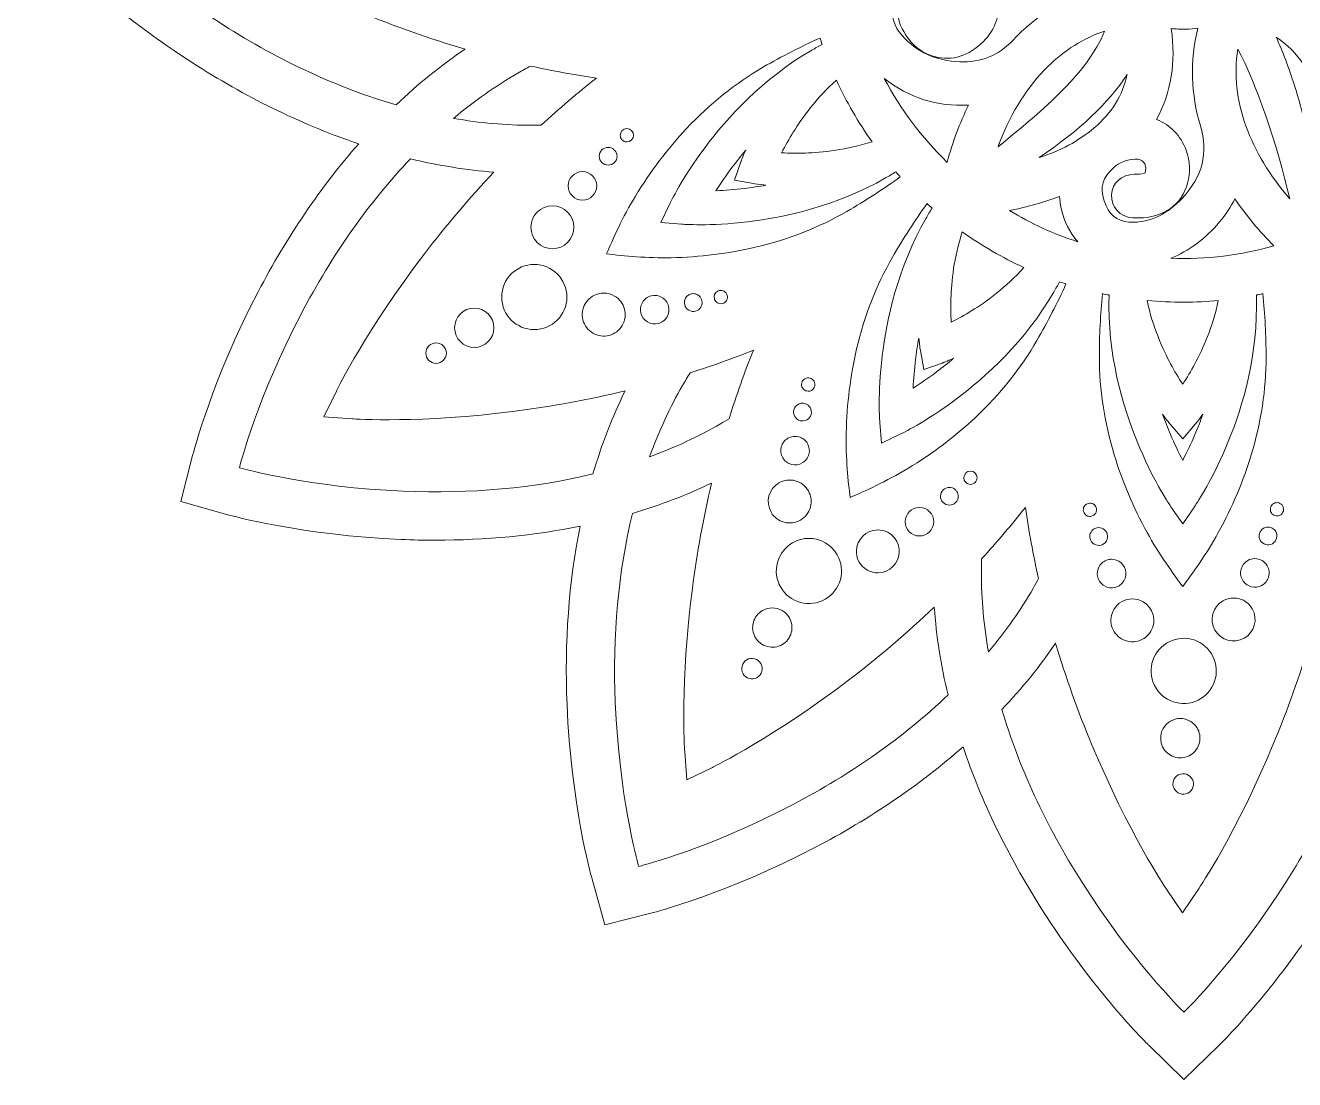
# Model space of a CAD drawing. Header units: millimetres. Extents: x -17 to 2094, y -143 to 314.
# Drawn here: x 673.5 to 921.8, y -140.7 to 65.6 of the extents above; entities that cross this region are included whole.
import ezdxf

# ---------------------------------------------------------------- set-up
doc = ezdxf.new("R2010")
doc.units = ezdxf.units.MM
doc.header["$MEASUREMENT"] = 0
doc.layers.add('Layer 4', color=7, linetype='Continuous')

msp = doc.modelspace()

# ---------------------------------------------------------------- linework, layer by layer
at = {"layer": 'Layer 4', "lineweight": 0}
for points, knots in [([(1119.84, 92.85), (1119.84, 92.85), (1119.84, 92.85), (1119.84, 92.85), (1119.42, 93.28), (1109.24, 103.64), (1092.89, 114.01), (1082.54, 120.56), (1071.92, 125.69), (1061.3, 129.27), (1068.68, 137.65), (1075.29, 147.38), (1080.95, 158.2), (1089.93, 175.35), (1093.57, 189.41), (1093.72, 190), (1093.72, 190), (1096.08, 199.25), (1096.08, 199.25), (1096.08, 199.25), (1086.89, 201.83), (1086.89, 201.83), (1086.3, 202), (1072.3, 205.88), (1052.96, 206.68), (1040.73, 207.18), (1028.96, 206.32), (1017.98, 204.1), (1020.18, 215.05), (1021.04, 226.79), (1020.54, 238.98), (1019.74, 258.33), (1015.86, 272.32), (1015.69, 272.91), (1015.69, 272.91), (1013.11, 282.1), (1013.11, 282.1), (1013.11, 282.1), (1003.86, 279.74), (1003.86, 279.74), (1003.27, 279.59), (989.2, 275.95), (972.06, 266.97), (961.21, 261.29), (951.45, 254.66), (943.05, 247.25), (939.48, 257.83), (934.35, 268.42), (927.82, 278.74), (917.46, 295.08), (907.1, 305.27), (906.66, 305.69), (906.66, 305.69), (899.83, 312.36), (899.83, 312.36), (899.83, 312.36), (893, 305.69), (893, 305.69), (892.56, 305.27), (882.2, 295.08), (871.84, 278.74), (865.28, 268.39), (860.15, 257.77), (856.58, 247.15), (848.19, 254.53), (838.46, 261.14), (827.65, 266.8), (810.5, 275.78), (796.44, 279.42), (795.85, 279.57), (795.85, 279.57), (786.6, 281.93), (786.6, 281.93), (786.6, 281.93), (784.01, 272.74), (784.01, 272.74), (783.85, 272.15), (779.97, 258.15), (779.17, 238.81), (778.66, 226.58), (779.53, 214.81), (781.75, 203.83), (770.79, 206.03), (759.06, 206.89), (746.86, 206.38), (727.52, 205.59), (713.52, 201.7), (712.94, 201.54), (712.94, 201.54), (703.75, 198.96), (703.75, 198.96), (703.75, 198.96), (706.11, 189.71), (706.11, 189.71), (706.26, 189.12), (709.89, 175.05), (718.87, 157.9), (724.55, 147.06), (731.19, 137.3), (738.6, 128.89), (728.01, 125.32), (717.42, 120.2), (707.11, 113.67), (690.76, 103.3), (680.58, 92.95), (680.15, 92.51), (680.15, 92.51), (673.49, 85.68), (673.49, 85.68), (673.49, 85.68), (680.15, 78.85), (680.15, 78.85), (680.58, 78.41), (690.76, 68.05), (707.11, 57.69), (717.45, 51.13), (728.08, 46), (738.7, 42.43), (731.32, 34.04), (724.7, 24.31), (719.04, 13.5), (710.06, -3.66), (706.43, -17.71), (706.28, -18.3), (706.28, -18.3), (703.92, -27.56), (703.92, -27.56), (703.92, -27.56), (713.11, -30.14), (713.11, -30.14), (713.7, -30.3), (727.71, -34.19), (747.03, -34.98), (749.25, -35.08), (751.48, -35.12), (753.67, -35.12), (753.67, -35.12), (753.69, -35.12), (753.69, -35.12), (763.55, -35.12), (773.08, -34.21), (782.02, -32.4), (779.82, -43.36), (778.96, -55.09), (779.46, -67.29), (780.26, -86.62), (784.14, -100.63), (784.31, -101.21), (784.31, -101.21), (786.89, -110.4), (786.89, -110.4), (786.89, -110.4), (796.14, -108.04), (796.14, -108.04), (796.73, -107.89), (810.81, -104.25), (827.94, -95.28), (838.79, -89.6), (848.55, -82.96), (856.95, -75.55), (860.52, -86.14), (865.64, -96.73), (872.18, -107.04), (882.54, -123.39), (892.9, -133.57), (893.34, -134), (893.34, -134), (900.17, -140.67), (900.17, -140.67), (900.17, -140.67), (907, -134), (907, -134), (907.44, -133.57), (917.8, -123.39), (928.16, -107.04), (934.71, -96.7), (939.85, -86.07), (943.42, -75.45), (951.8, -82.83), (961.53, -89.45), (972.35, -95.11), (989.51, -104.1), (1003.56, -107.72), (1004.15, -107.87), (1004.15, -107.87), (1013.4, -110.23), (1013.4, -110.23), (1013.4, -110.23), (1015.98, -101.04), (1015.98, -101.04), (1016.15, -100.46), (1020.03, -86.46), (1020.83, -67.12), (1021.33, -54.88), (1020.47, -43.11), (1018.25, -32.13), (1027.16, -33.92), (1036.65, -34.83), (1046.48, -34.83), (1048.68, -34.83), (1050.92, -34.78), (1053.13, -34.69), (1072.48, -33.89), (1086.47, -30.01), (1087.06, -29.84), (1087.06, -29.84), (1096.25, -27.26), (1096.25, -27.26), (1096.25, -27.26), (1093.89, -18.01), (1093.89, -18.01), (1093.74, -17.42), (1090.1, -3.36), (1081.12, 13.79), (1075.44, 24.64), (1068.81, 34.4), (1061.4, 42.8), (1071.98, 46.37), (1082.58, 51.49), (1092.89, 58.03), (1109.22, 68.37), (1119.42, 78.75), (1119.84, 79.18), (1119.84, 79.18), (1126.51, 86.02), (1126.51, 86.02), (1126.51, 86.02), (1119.84, 92.85), (1119.84, 92.85)], [0, 0, 0, 0, 1, 1, 1, 2, 2, 2, 3, 3, 3, 4, 4, 4, 5, 5, 5, 6, 6, 6, 7, 7, 7, 8, 8, 8, 9, 9, 9, 10, 10, 10, 11, 11, 11, 12, 12, 12, 13, 13, 13, 14, 14, 14, 15, 15, 15, 16, 16, 16, 17, 17, 17, 18, 18, 18, 19, 19, 19, 20, 20, 20, 21, 21, 21, 22, 22, 22, 23, 23, 23, 24, 24, 24, 25, 25, 25, 26, 26, 26, 27, 27, 27, 28, 28, 28, 29, 29, 29, 30, 30, 30, 31, 31, 31, 32, 32, 32, 33, 33, 33, 34, 34, 34, 35, 35, 35, 36, 36, 36, 37, 37, 37, 38, 38, 38, 39, 39, 39, 40, 40, 40, 41, 41, 41, 42, 42, 42, 43, 43, 43, 44, 44, 44, 45, 45, 45, 46, 46, 46, 47, 47, 47, 48, 48, 48, 49, 49, 49, 50, 50, 50, 51, 51, 51, 52, 52, 52, 53, 53, 53, 54, 54, 54, 55, 55, 55, 56, 56, 56, 57, 57, 57, 58, 58, 58, 59, 59, 59, 60, 60, 60, 61, 61, 61, 62, 62, 62, 63, 63, 63, 64, 64, 64, 65, 65, 65, 66, 66, 66, 67, 67, 67, 68, 68, 68, 69, 69, 69, 70, 70, 70, 71, 71, 71, 72, 72, 72, 73, 73, 73, 74, 74, 74, 75, 75, 75, 76, 76, 76, 76]), ([(712.17, 65.68), (696.75, 75.45), (687.32, 85.05), (686.92, 85.45), (686.92, 85.45), (686.71, 85.68), (686.71, 85.68), (686.71, 85.68), (686.93, 85.9), (686.93, 85.9), (687.32, 86.31), (696.75, 95.9), (712.17, 105.68), (723.3, 112.73), (734.66, 117.98), (745.92, 121.29), (749.99, 117.42), (754.3, 113.92), (758.72, 110.88), (752, 108.87), (745.34, 106.49), (738.91, 103.81), (721.66, 96.61), (711, 89.46), (710.55, 89.16), (710.55, 89.16), (705.91, 86.03), (705.91, 86.03), (705.91, 86.03), (710.55, 82.9), (710.55, 82.9), (711, 82.6), (721.66, 75.45), (738.91, 68.25), (745.64, 65.45), (752.56, 62.99), (759.51, 60.95), (754.85, 57.8), (750.31, 54.13), (746.01, 50.04), (734.72, 53.34), (723.34, 58.61), (712.17, 65.68)], [0, 0, 0, 0, 1, 1, 1, 2, 2, 2, 3, 3, 3, 4, 4, 4, 5, 5, 5, 6, 6, 6, 7, 7, 7, 8, 8, 8, 9, 9, 9, 10, 10, 10, 11, 11, 11, 12, 12, 12, 13, 13, 13, 14, 14, 14, 14]), ([(849.21, 74.01), (849.51, 74.01), (849.8, 73.98), (850.09, 73.93), (851.71, 73.64), (853.9, 72.81), (855.09, 70.5), (855.42, 69.86), (855.47, 69.33), (855.24, 68.87), (854.96, 68.33), (854.35, 67.9), (853.62, 67.74), (853.57, 67.76), (853.52, 67.79), (853.51, 67.8), (853.05, 68.21), (852.66, 68.84), (852.38, 69.34), (851.12, 71.52), (848.77, 72.33), (846.66, 71.31), (844.5, 70.26), (843.67, 67.78), (844.73, 65.56), (846.3, 62.24), (848.49, 60.25), (851.4, 59.49), (854.86, 58.58), (858.07, 59.59), (860.94, 62.47), (863.33, 64.87), (864.28, 67.74), (863.77, 71.02), (869.84, 71.21), (875.34, 73.29), (880.56, 77.39), (881.27, 75.79), (882.14, 74.34), (883.23, 72.96), (876.87, 71.02), (871.27, 67.53), (866.6, 62.59), (863.85, 59.69), (860.38, 58.3), (856.3, 58.47), (851.65, 58.66), (847.85, 60.39), (845.01, 63.62), (843.4, 65.45), (842.85, 67.3), (843.33, 69.29), (843.98, 71.98), (846.51, 74.01), (849.21, 74.01)], [0, 0, 0, 0, 1, 1, 1, 2, 2, 2, 3, 3, 3, 4, 4, 4, 5, 5, 5, 6, 6, 6, 7, 7, 7, 8, 8, 8, 9, 9, 9, 10, 10, 10, 11, 11, 11, 12, 12, 12, 13, 13, 13, 14, 14, 14, 15, 15, 15, 16, 16, 16, 17, 17, 17, 18, 18, 18, 18]), ([(917.04, 73.5), (918.08, 74.92), (918.93, 76.45), (919.58, 78.06), (920.61, 77.15), (921.78, 76.14), (922.98, 75.22), (927.1, 72.07), (931.63, 69.96), (936.45, 68.95), (939.3, 68.35), (941.83, 66.84), (943.77, 64.57), (945.66, 62.37), (946.88, 59.63), (947.32, 56.64), (947.77, 53.55), (947.44, 50.9), (946.32, 48.55), (945.2, 46.18), (943.07, 44.94), (940.47, 45.14), (937.92, 45.34), (935.73, 47.01), (935.16, 49.18), (934.58, 51.38), (934.75, 53.21), (935.68, 54.79), (936.03, 55.39), (936.57, 55.77), (937.16, 55.83), (937.21, 55.83), (937.26, 55.84), (937.32, 55.84), (937.88, 55.84), (938.44, 55.56), (938.88, 55.05), (938.94, 54.97), (938.96, 54.95), (938.92, 54.8), (938.75, 54.3), (938.5, 53.75), (938.11, 53.09), (936.9, 51.02), (937.3, 48.64), (939.08, 47.32), (940.93, 45.94), (943.46, 46.26), (944.97, 48.06), (947.78, 51.39), (948.22, 56.39), (946.01, 59.7), (944.24, 62.35), (941.1, 64.12), (937.82, 64.33), (935.36, 64.49), (932.93, 63.72), (930.96, 62.16), (927.75, 67.31), (923.19, 71.03), (917.04, 73.5)], [0, 0, 0, 0, 1, 1, 1, 2, 2, 2, 3, 3, 3, 4, 4, 4, 5, 5, 5, 6, 6, 6, 7, 7, 7, 8, 8, 8, 9, 9, 9, 10, 10, 10, 11, 11, 11, 12, 12, 12, 13, 13, 13, 14, 14, 14, 15, 15, 15, 16, 16, 16, 17, 17, 17, 18, 18, 18, 19, 19, 19, 20, 20, 20, 20]), ([(890.54, 39.44), (890.6, 39.45), (890.66, 39.45), (890.72, 39.45), (891.38, 39.45), (891.93, 39.24), (892.27, 38.86), (892.65, 38.44), (892.8, 37.79), (892.68, 37.05), (892.62, 36.7), (892.58, 36.69), (892.48, 36.67), (891.84, 36.54), (891.16, 36.47), (890.46, 36.46), (887.96, 36.43), (886.13, 34.79), (886.01, 32.47), (885.88, 30.02), (887.62, 28.12), (890.14, 27.95), (893.07, 27.76), (895.47, 28.34), (897.46, 29.73), (900.86, 32.1), (902.18, 36.91), (900.6, 41.17), (899.52, 44.07), (897.57, 46.09), (894.81, 47.18), (897.69, 52.57), (898.63, 58.4), (897.68, 64.97), (898.54, 64.9), (899.52, 64.83), (900.51, 64.86), (901.38, 64.88), (902.23, 64.98), (902.87, 65.06), (901.35, 58.56), (901.53, 52.12), (903.4, 45.92), (904.97, 40.68), (903.82, 36.07), (899.88, 31.82), (897.08, 28.8), (893.87, 27.21), (890.34, 27.09), (887.71, 26.99), (885.99, 28.02), (884.94, 30.31), (883.69, 33.02), (883.92, 35.15), (885.66, 37.03), (887.04, 38.53), (888.68, 39.34), (890.54, 39.44)], [0, 0, 0, 0, 1, 1, 1, 2, 2, 2, 3, 3, 3, 4, 4, 4, 5, 5, 5, 6, 6, 6, 7, 7, 7, 8, 8, 8, 9, 9, 9, 10, 10, 10, 11, 11, 11, 12, 12, 12, 13, 13, 13, 14, 14, 14, 15, 15, 15, 16, 16, 16, 17, 17, 17, 18, 18, 18, 19, 19, 19, 19]), ([(816.25, 22.18), (811.02, 20.95), (805.49, 20.27), (799.82, 20.14), (795.31, 20.03), (790.53, 20.48), (787.21, 20.9), (788.3, 23.5), (790.39, 28.15), (792.85, 32.2), (795.8, 37.05), (799.16, 41.49), (802.84, 45.41), (807.4, 50.27), (812.47, 54.32), (817.9, 57.46), (821.53, 59.56), (825.26, 61.46), (828.97, 63.13), (829.1, 62.71), (829.24, 62.3), (829.38, 61.88), (828.69, 61.51), (828.02, 61.13), (827.38, 60.76), (817.7, 55.17), (810.67, 47.32), (806.47, 41.72), (801.92, 35.64), (799.67, 30.9), (799.57, 30.71), (799.57, 30.71), (797.84, 27.04), (797.84, 27.04), (797.84, 27.04), (801.88, 26.7), (801.88, 26.7), (802.11, 26.69), (807.39, 26.28), (814.87, 27.17), (821.82, 28), (832.13, 30.17), (841.81, 35.76), (842.46, 36.13), (843.13, 36.53), (843.81, 36.94), (844.1, 36.61), (844.39, 36.28), (844.68, 35.96), (841.38, 33.58), (837.86, 31.3), (834.21, 29.2), (828.78, 26.06), (822.74, 23.7), (816.25, 22.18)], [0, 0, 0, 0, 1, 1, 1, 2, 2, 2, 3, 3, 3, 4, 4, 4, 5, 5, 5, 6, 6, 6, 7, 7, 7, 8, 8, 8, 9, 9, 9, 10, 10, 10, 11, 11, 11, 12, 12, 12, 13, 13, 13, 14, 14, 14, 15, 15, 15, 16, 16, 16, 17, 17, 17, 18, 18, 18, 18]), ([(864.15, 42.79), (866.48, 48.78), (869.56, 53.61), (873.57, 57.57), (876.78, 60.74), (880.51, 63.07), (884.65, 64.49), (881.45, 56.18), (871.31, 47.94), (863.8, 41.85), (863.91, 42.17), (864.03, 42.49), (864.15, 42.79)], [0, 0, 0, 0, 1, 1, 1, 2, 2, 2, 3, 3, 3, 4, 4, 4, 4]), ([(918.23, 63.3), (922.63, 60.36), (925.34, 56.16), (926.29, 50.81), (927.06, 46.48), (926.85, 41.91), (925.65, 37.23), (924.76, 43), (923.46, 48.59), (921.79, 53.87), (920.71, 57.28), (919.51, 60.45), (918.23, 63.3)], [0, 0, 0, 0, 1, 1, 1, 2, 2, 2, 3, 3, 3, 4, 4, 4, 4]), ([(912.29, 45.92), (910.47, 50.91), (909.94, 55.97), (910.71, 60.96), (914.23, 54.47), (918.4, 42.45), (920.87, 31.64), (916.93, 36.23), (914.12, 40.91), (912.29, 45.92)], [0, 0, 0, 0, 1, 1, 1, 2, 2, 2, 3, 3, 3, 3]), ([(769.86, 56.27), (770.66, 56.73), (771.49, 57.19), (772.33, 57.65), (776.68, 56.69), (781.02, 55.9), (785.21, 55.3), (781.58, 52.44), (777.95, 49.34), (774.42, 46.07), (773.76, 46.06), (773.12, 46.05), (772.51, 46.05), (767.54, 46.05), (762.41, 46.51), (757.25, 47.41), (761.3, 50.79), (765.54, 53.77), (769.86, 56.27)], [0, 0, 0, 0, 1, 1, 1, 2, 2, 2, 3, 3, 3, 4, 4, 4, 5, 5, 5, 6, 6, 6, 6]), ([(832.17, 54.89), (834.11, 50.68), (836.45, 46.63), (839.14, 42.84), (834.17, 41.2), (829.32, 40.73), (826.11, 40.63), (824.54, 40.58), (822.98, 40.59), (821.46, 40.68), (822.15, 42.04), (822.92, 43.4), (823.74, 44.72), (825.44, 47.45), (828.27, 51.41), (832.17, 54.89)], [0, 0, 0, 0, 1, 1, 1, 2, 2, 2, 3, 3, 3, 4, 4, 4, 5, 5, 5, 5]), ([(841.54, 55.23), (846.34, 51.41), (851.87, 49.65), (858.01, 50), (856.28, 46.44), (854.91, 42.76), (853.84, 38.8), (848.77, 43.77), (844.73, 49.15), (841.54, 55.23)], [0, 0, 0, 0, 1, 1, 1, 2, 2, 2, 3, 3, 3, 3]), ([(871.83, 39.73), (879.75, 45.04), (885.41, 50.39), (889.06, 56.02), (888.19, 51.93), (886.02, 48.41), (882.6, 45.54), (879.54, 42.96), (875.92, 41.01), (871.83, 39.73)], [0, 0, 0, 0, 1, 1, 1, 2, 2, 2, 3, 3, 3, 3]), ([(791.18, 45.4), (791.9, 45.4), (792.49, 44.82), (792.49, 44.1), (792.49, 43.38), (791.9, 42.79), (791.18, 42.79), (790.94, 42.79), (790.71, 42.86), (790.51, 42.98), (790.4, 43.09), (790.28, 43.2), (790.15, 43.3), (789.98, 43.53), (789.88, 43.81), (789.88, 44.1), (789.88, 44.82), (790.46, 45.4), (791.18, 45.4)], [0, 0, 0, 0, 1, 1, 1, 2, 2, 2, 3, 3, 3, 4, 4, 4, 5, 5, 5, 6, 6, 6, 6]), ([(787.51, 41.74), (787.85, 41.74), (788.18, 41.64), (788.47, 41.45), (788.59, 41.33), (788.71, 41.22), (788.85, 41.11), (789.11, 40.8), (789.25, 40.41), (789.25, 40), (789.25, 39.04), (788.47, 38.26), (787.51, 38.26), (786.55, 38.26), (785.77, 39.04), (785.77, 40), (785.77, 40.96), (786.55, 41.74), (787.51, 41.74)], [0, 0, 0, 0, 1, 1, 1, 2, 2, 2, 3, 3, 3, 4, 4, 4, 5, 5, 5, 6, 6, 6, 6]), ([(815.94, 34.66), (815.94, 34.66), (815.97, 34.65), (815.97, 34.65), (816.12, 34.63), (816.98, 34.48), (818.36, 34.33), (816.96, 34.08), (815.55, 33.87), (814.14, 33.7), (812.28, 33.48), (810.41, 33.32), (808.58, 33.24), (809.57, 34.78), (810.64, 36.33), (811.76, 37.83), (812.61, 38.96), (813.5, 40.07), (814.42, 41.16), (813.81, 39.8), (813.51, 38.95), (813.49, 38.91), (813.49, 38.91), (812.21, 35.34), (812.21, 35.34), (812.21, 35.34), (815.94, 34.66), (815.94, 34.66)], [0, 0, 0, 0, 1, 1, 1, 2, 2, 2, 3, 3, 3, 4, 4, 4, 5, 5, 5, 6, 6, 6, 7, 7, 7, 8, 8, 8, 9, 9, 9, 9]), ([(784.54, -22.16), (773.12, -24.94), (760.63, -26.08), (747.42, -25.53), (729.18, -24.78), (716.21, -21.18), (715.67, -21.03), (715.67, -21.03), (715.37, -20.95), (715.37, -20.95), (715.37, -20.95), (715.45, -20.63), (715.45, -20.63), (715.62, -19.96), (718.99, -7), (727.42, 9.11), (733.54, 20.78), (740.74, 31), (748.84, 39.5), (754.31, 38.18), (759.8, 37.3), (765.15, 36.89), (760.35, 31.8), (755.79, 26.43), (751.57, 20.91), (740.24, 6.05), (734.57, -5.47), (734.33, -5.96), (734.33, -5.96), (731.88, -10.99), (731.88, -10.99), (731.88, -10.99), (737.46, -11.38), (737.46, -11.38), (738, -11.42), (750.83, -12.27), (769.35, -9.88), (776.56, -8.95), (783.78, -7.62), (790.81, -5.92), (788.33, -11), (786.22, -16.46), (784.54, -22.16)], [0, 0, 0, 0, 1, 1, 1, 2, 2, 2, 3, 3, 3, 4, 4, 4, 5, 5, 5, 6, 6, 6, 7, 7, 7, 8, 8, 8, 9, 9, 9, 10, 10, 10, 11, 11, 11, 12, 12, 12, 13, 13, 13, 14, 14, 14, 14]), ([(779.69, 34.2), (779.69, 35.74), (780.95, 36.99), (782.49, 36.99), (784.03, 36.99), (785.28, 35.74), (785.28, 34.2), (785.28, 32.66), (784.03, 31.4), (782.49, 31.4), (780.95, 31.4), (779.69, 32.66), (779.69, 34.2)], [0, 0, 0, 0, 1, 1, 1, 2, 2, 2, 3, 3, 3, 4, 4, 4, 4]), ([(776.6, 21.9), (774.28, 21.9), (772.4, 23.78), (772.4, 26.1), (772.4, 28.41), (774.28, 30.3), (776.6, 30.3), (778.92, 30.3), (780.8, 28.41), (780.8, 26.1), (780.8, 23.78), (778.92, 21.9), (776.6, 21.9)], [0, 0, 0, 0, 1, 1, 1, 2, 2, 2, 3, 3, 3, 4, 4, 4, 4]), ([(846.15, -21.1), (842.11, -23.56), (837.45, -25.65), (834.85, -26.74), (834.5, -23.94), (833.98, -18.86), (834.09, -14.13), (834.22, -8.46), (834.91, -2.93), (836.13, 2.29), (837.65, 8.78), (840.02, 14.83), (843.15, 20.26), (845.26, 23.91), (847.53, 27.43), (849.91, 30.73), (850.24, 30.43), (850.57, 30.14), (850.89, 29.86), (850.48, 29.17), (850.08, 28.5), (849.71, 27.86), (844.12, 18.18), (841.96, 7.86), (841.13, 0.92), (840.22, -6.62), (840.64, -11.85), (840.66, -12.07), (840.66, -12.07), (840.99, -16.12), (840.99, -16.12), (840.99, -16.12), (844.66, -14.38), (844.66, -14.38), (844.86, -14.29), (849.61, -12.02), (855.67, -7.48), (861.27, -3.29), (869.12, 3.74), (874.71, 13.43), (875.08, 14.07), (875.46, 14.75), (875.84, 15.43), (876.25, 15.29), (876.67, 15.16), (877.09, 15.02), (875.42, 11.31), (873.51, 7.59), (871.41, 3.95), (868.27, -1.48), (864.22, -6.55), (859.36, -11.12), (855.44, -14.79), (851, -18.15), (846.15, -21.1)], [0, 0, 0, 0, 1, 1, 1, 2, 2, 2, 3, 3, 3, 4, 4, 4, 5, 5, 5, 6, 6, 6, 7, 7, 7, 8, 8, 8, 9, 9, 9, 10, 10, 10, 11, 11, 11, 12, 12, 12, 13, 13, 13, 14, 14, 14, 15, 15, 15, 16, 16, 16, 17, 17, 17, 18, 18, 18, 18]), ([(866.05, 29.37), (869.64, 30.11), (872.85, 31.01), (875.83, 32.11), (875.88, 31.43), (875.98, 30.61), (876.16, 29.77), (876.7, 27.3), (877.82, 25.07), (879.43, 23.25), (874.7, 24.79), (870.21, 26.84), (866.05, 29.37)], [0, 0, 0, 0, 1, 1, 1, 2, 2, 2, 3, 3, 3, 4, 4, 4, 4]), ([(897.58, 20.04), (901.12, 21.44), (904.26, 23.78), (907.15, 27.16), (908.33, 28.54), (909.34, 30.04), (910.16, 31.65), (912.37, 28.37), (914.87, 25.36), (917.75, 22.46), (911.48, 20.62), (904.54, 19.79), (897.58, 20.04)], [0, 0, 0, 0, 1, 1, 1, 2, 2, 2, 3, 3, 3, 4, 4, 4, 4]), ([(854.63, 7.51), (854.54, 9.03), (854.53, 10.6), (854.58, 12.15), (854.68, 15.37), (855.15, 20.22), (856.8, 25.2), (860.59, 22.5), (864.64, 20.16), (868.85, 18.22), (865.37, 14.32), (861.41, 11.49), (858.68, 9.79), (857.35, 8.96), (855.99, 8.2), (854.63, 7.51)], [0, 0, 0, 0, 1, 1, 1, 2, 2, 2, 3, 3, 3, 4, 4, 4, 5, 5, 5, 5]), ([(773.05, 18.83), (776.57, 18.83), (779.43, 15.97), (779.43, 12.45), (779.43, 8.94), (776.57, 6.08), (773.05, 6.08), (769.54, 6.08), (766.68, 8.94), (766.68, 12.45), (766.68, 15.97), (769.54, 18.83), (773.05, 18.83)], [0, 0, 0, 0, 1, 1, 1, 2, 2, 2, 3, 3, 3, 4, 4, 4, 4]), ([(783.03, 11.15), (783.6, 12.11), (784.51, 12.8), (785.6, 13.08), (785.94, 13.17), (786.3, 13.22), (786.66, 13.22), (787.4, 13.22), (788.13, 13.02), (788.78, 12.64), (789.74, 12.07), (790.43, 11.16), (790.71, 10.07), (790.99, 8.98), (790.84, 7.85), (790.27, 6.89), (789.7, 5.92), (788.79, 5.23), (787.7, 4.95), (786.61, 4.67), (785.48, 4.83), (784.52, 5.4), (783.55, 5.96), (782.87, 6.88), (782.58, 7.96), (782.3, 9.05), (782.46, 10.18), (783.03, 11.15)], [0, 0, 0, 0, 1, 1, 1, 2, 2, 2, 3, 3, 3, 4, 4, 4, 5, 5, 5, 6, 6, 6, 7, 7, 7, 8, 8, 8, 9, 9, 9, 9]), ([(795.2, 7.57), (793.87, 8.35), (793.43, 10.07), (794.21, 11.4), (794.59, 12.04), (795.19, 12.5), (795.92, 12.69), (796.64, 12.87), (797.4, 12.76), (798.03, 12.39), (798.68, 12.01), (799.13, 11.41), (799.32, 10.68), (799.51, 9.96), (799.4, 9.21), (799.03, 8.56), (798.65, 7.92), (798.04, 7.46), (797.32, 7.28), (796.59, 7.09), (795.84, 7.19), (795.2, 7.57)], [0, 0, 0, 0, 1, 1, 1, 2, 2, 2, 3, 3, 3, 4, 4, 4, 5, 5, 5, 6, 6, 6, 7, 7, 7, 7]), ([(802.67, 12.25), (802.9, 12.65), (803.28, 12.93), (803.73, 13.05), (803.88, 13.09), (804.02, 13.11), (804.17, 13.11), (804.48, 13.11), (804.78, 13.02), (805.05, 12.86), (805.4, 12.66), (805.66, 12.34), (805.8, 11.95), (805.82, 11.78), (805.86, 11.62), (805.9, 11.45), (805.92, 11.11), (805.84, 10.77), (805.67, 10.48), (805.43, 10.08), (805.05, 9.8), (804.6, 9.68), (804.15, 9.56), (803.68, 9.63), (803.28, 9.86), (802.46, 10.35), (802.18, 11.42), (802.67, 12.25)], [0, 0, 0, 0, 1, 1, 1, 2, 2, 2, 3, 3, 3, 4, 4, 4, 5, 5, 5, 6, 6, 6, 7, 7, 7, 8, 8, 8, 9, 9, 9, 9]), ([(808.25, 12.44), (808.25, 12.68), (808.31, 12.91), (808.43, 13.11), (808.61, 13.41), (808.89, 13.63), (809.23, 13.71), (809.57, 13.8), (809.92, 13.75), (810.22, 13.58), (810.52, 13.4), (810.73, 13.12), (810.82, 12.78), (810.91, 12.44), (810.86, 12.09), (810.68, 11.79), (810.51, 11.49), (810.22, 11.28), (809.89, 11.19), (809.55, 11.1), (809.2, 11.15), (808.9, 11.33), (808.65, 11.47), (808.46, 11.7), (808.35, 11.97), (808.33, 12.13), (808.29, 12.29), (808.25, 12.44)], [0, 0, 0, 0, 1, 1, 1, 2, 2, 2, 3, 3, 3, 4, 4, 4, 5, 5, 5, 6, 6, 6, 7, 7, 7, 8, 8, 8, 9, 9, 9, 9]), ([(884.24, 13.11), (884.67, 13.02), (885.1, 12.93), (885.52, 12.85), (885.51, 12.06), (885.5, 11.29), (885.5, 10.54), (885.5, -0.64), (888.78, -10.66), (891.54, -17.09), (894.51, -24.05), (897.5, -28.39), (897.62, -28.57), (897.62, -28.57), (899.93, -31.91), (899.93, -31.91), (899.93, -31.91), (902.24, -28.57), (902.24, -28.57), (902.37, -28.39), (905.35, -24.06), (908.33, -17.09), (911.08, -10.66), (914.37, -0.64), (914.37, 10.54), (914.37, 11.28), (914.36, 12.06), (914.34, 12.85), (914.77, 12.93), (915.2, 13.02), (915.62, 13.11), (916.04, 9.05), (916.25, 4.87), (916.25, 0.67), (916.25, -5.6), (915.27, -12.01), (913.34, -18.4), (911.79, -23.53), (909.62, -28.66), (906.9, -33.64), (904.63, -37.79), (901.64, -41.93), (899.93, -44.18), (898.23, -41.93), (895.24, -37.79), (892.97, -33.64), (890.25, -28.67), (888.08, -23.54), (886.52, -18.4), (884.6, -12.01), (883.62, -5.6), (883.62, 0.67), (883.62, 4.87), (883.83, 9.05), (884.24, 13.11)], [0, 0, 0, 0, 1, 1, 1, 2, 2, 2, 3, 3, 3, 4, 4, 4, 5, 5, 5, 6, 6, 6, 7, 7, 7, 8, 8, 8, 9, 9, 9, 10, 10, 10, 11, 11, 11, 12, 12, 12, 13, 13, 13, 14, 14, 14, 15, 15, 15, 16, 16, 16, 17, 17, 17, 18, 18, 18, 18]), ([(765.17, 6.44), (765.17, 4.32), (763.45, 2.59), (761.32, 2.59), (759.2, 2.59), (757.47, 4.32), (757.47, 6.44), (757.47, 8.56), (759.2, 10.29), (761.32, 10.29), (763.45, 10.29), (765.17, 8.56), (765.17, 6.44)], [0, 0, 0, 0, 1, 1, 1, 2, 2, 2, 3, 3, 3, 4, 4, 4, 4]), ([(902.3, -0.63), (901.56, -2.01), (900.77, -3.35), (899.93, -4.63), (899.1, -3.35), (898.3, -2.01), (897.57, -0.63), (896.05, 2.21), (894.03, 6.64), (892.97, 11.78), (895.37, 11.55), (897.8, 11.44), (900.22, 11.45), (902.43, 11.46), (904.68, 11.57), (906.9, 11.78), (905.84, 6.64), (903.82, 2.21), (902.3, -0.63)], [0, 0, 0, 0, 1, 1, 1, 2, 2, 2, 3, 3, 3, 4, 4, 4, 5, 5, 5, 6, 6, 6, 6]), ([(755.85, 1.48), (755.85, 0.37), (754.95, -0.53), (753.85, -0.53), (752.74, -0.53), (751.84, 0.37), (751.84, 1.48), (751.84, 2.58), (752.74, 3.48), (753.85, 3.48), (754.95, 3.48), (755.85, 2.58), (755.85, 1.48)], [0, 0, 0, 0, 1, 1, 1, 2, 2, 2, 3, 3, 3, 4, 4, 4, 4]), ([(855.11, 0.47), (854.03, -0.45), (852.91, -1.34), (851.78, -2.19), (850.28, -3.32), (848.74, -4.39), (847.19, -5.38), (847.27, -3.54), (847.43, -1.67), (847.65, 0.19), (847.82, 1.58), (848.03, 2.99), (848.29, 4.4), (848.44, 2.92), (848.6, 2.04), (848.61, 1.99), (848.61, 1.99), (849.29, -1.74), (849.29, -1.74), (849.29, -1.74), (852.86, -0.46), (852.86, -0.46), (852.91, -0.45), (853.75, -0.14), (855.11, 0.47)], [0, 0, 0, 0, 1, 1, 1, 2, 2, 2, 3, 3, 3, 4, 4, 4, 5, 5, 5, 6, 6, 6, 7, 7, 7, 8, 8, 8, 8]), ([(802.09, -4.83), (802.54, -4.04), (803.04, -3.21), (803.56, -2.37), (807.82, -1.02), (811.98, 0.47), (815.93, 2.05), (814.2, -2.25), (812.61, -6.75), (811.18, -11.36), (810.56, -11.73), (810.01, -12.06), (809.49, -12.36), (805.19, -14.84), (800.52, -17.01), (795.6, -18.81), (797.41, -13.86), (799.59, -9.16), (802.09, -4.83)], [0, 0, 0, 0, 1, 1, 1, 2, 2, 2, 3, 3, 3, 4, 4, 4, 5, 5, 5, 6, 6, 6, 6]), ([(827.8, -4.02), (827.97, -4.33), (828.02, -4.68), (827.93, -5.01), (827.84, -5.35), (827.62, -5.63), (827.32, -5.81), (827.11, -5.93), (826.88, -5.98), (826.64, -5.98), (826.49, -5.94), (826.33, -5.91), (826.17, -5.88), (825.91, -5.77), (825.68, -5.58), (825.54, -5.33), (825.36, -5.03), (825.32, -4.68), (825.41, -4.34), (825.5, -4), (825.72, -3.72), (826.02, -3.55), (826.64, -3.19), (827.44, -3.4), (827.8, -4.02)], [0, 0, 0, 0, 1, 1, 1, 2, 2, 2, 3, 3, 3, 4, 4, 4, 5, 5, 5, 6, 6, 6, 7, 7, 7, 8, 8, 8, 8]), ([(825.53, -8.32), (825.56, -8.32), (825.6, -8.32), (825.64, -8.32), (825.8, -8.37), (825.97, -8.4), (826.14, -8.43), (826.52, -8.57), (826.84, -8.84), (827.04, -9.19), (827.27, -9.59), (827.34, -10.06), (827.22, -10.51), (827.09, -10.96), (826.81, -11.33), (826.4, -11.57), (826, -11.8), (825.53, -11.86), (825.08, -11.74), (824.63, -11.62), (824.26, -11.33), (824.03, -10.93), (823.79, -10.53), (823.73, -10.06), (823.85, -9.61), (823.97, -9.16), (824.26, -8.78), (824.66, -8.55), (824.93, -8.4), (825.22, -8.32), (825.53, -8.32)], [0, 0, 0, 0, 1, 1, 1, 2, 2, 2, 3, 3, 3, 4, 4, 4, 5, 5, 5, 6, 6, 6, 7, 7, 7, 8, 8, 8, 9, 9, 9, 10, 10, 10, 10]), ([(903.88, -10.49), (903.39, -11.83), (902.87, -13.16), (902.32, -14.46), (901.58, -16.18), (900.78, -17.87), (899.93, -19.51), (899.09, -17.88), (898.29, -16.18), (897.55, -14.46), (897, -13.16), (896.47, -11.83), (895.99, -10.49), (896.87, -11.7), (897.45, -12.38), (897.48, -12.42), (897.48, -12.42), (899.93, -15.31), (899.93, -15.31), (899.93, -15.31), (902.39, -12.42), (902.39, -12.42), (902.42, -12.38), (903, -11.7), (903.88, -10.49)], [0, 0, 0, 0, 1, 1, 1, 2, 2, 2, 3, 3, 3, 4, 4, 4, 5, 5, 5, 6, 6, 6, 7, 7, 7, 8, 8, 8, 8]), ([(824.81, -14.9), (825.53, -15.09), (826.14, -15.55), (826.51, -16.2), (826.88, -16.84), (826.98, -17.6), (826.79, -18.32), (826.59, -19.04), (826.13, -19.64), (825.49, -20.02), (824.84, -20.39), (824.09, -20.49), (823.36, -20.3), (822.64, -20.1), (822.04, -19.64), (821.67, -18.99), (821.29, -18.35), (821.2, -17.6), (821.39, -16.87), (821.58, -16.15), (822.04, -15.55), (822.69, -15.18), (823.33, -14.81), (824.1, -14.71), (824.81, -14.9)], [0, 0, 0, 0, 1, 1, 1, 2, 2, 2, 3, 3, 3, 4, 4, 4, 5, 5, 5, 6, 6, 6, 7, 7, 7, 8, 8, 8, 8]), ([(859.32, -23.82), (859.06, -24.07), (858.73, -24.2), (858.39, -24.2), (858.11, -24.2), (857.82, -24.1), (857.6, -23.92), (857.5, -23.79), (857.39, -23.67), (857.28, -23.56), (857.16, -23.35), (857.1, -23.12), (857.1, -22.88), (857.1, -22.88), (857.1, -22.88), (857.1, -22.88), (857.1, -22.17), (857.69, -21.59), (858.41, -21.59), (859.13, -21.59), (859.71, -22.19), (859.71, -22.9), (859.7, -23.25), (859.57, -23.58), (859.32, -23.82)], [0, 0, 0, 0, 1, 1, 1, 2, 2, 2, 3, 3, 3, 4, 4, 4, 5, 5, 5, 6, 6, 6, 7, 7, 7, 8, 8, 8, 8]), ([(823.55, -86.9), (807.39, -95.36), (794.35, -98.74), (793.8, -98.88), (793.8, -98.88), (793.5, -98.95), (793.5, -98.95), (793.5, -98.95), (793.41, -98.64), (793.41, -98.64), (793.21, -97.94), (789.66, -85.02), (788.91, -66.9), (788.37, -53.73), (789.5, -41.28), (792.27, -29.87), (797.68, -28.27), (802.89, -26.28), (807.75, -23.96), (806.14, -30.75), (804.87, -37.68), (803.99, -44.55), (801.59, -63.1), (802.45, -75.9), (802.49, -76.44), (802.49, -76.44), (802.88, -82.03), (802.88, -82.03), (802.88, -82.03), (807.91, -79.57), (807.91, -79.57), (808.39, -79.34), (819.9, -73.69), (834.78, -62.33), (840.54, -57.93), (846.1, -53.19), (851.32, -48.22), (851.72, -53.87), (852.62, -59.65), (854.01, -65.41), (845.51, -73.54), (835.26, -80.77), (823.55, -86.9)], [0, 0, 0, 0, 1, 1, 1, 2, 2, 2, 3, 3, 3, 4, 4, 4, 5, 5, 5, 6, 6, 6, 7, 7, 7, 8, 8, 8, 9, 9, 9, 10, 10, 10, 11, 11, 11, 12, 12, 12, 13, 13, 13, 14, 14, 14, 14]), ([(824.13, -23.5), (825.21, -23.79), (826.12, -24.49), (826.68, -25.46), (827.24, -26.43), (827.38, -27.56), (827.09, -28.64), (826.8, -29.73), (826.11, -30.63), (825.14, -31.19), (824.17, -31.75), (823.04, -31.9), (821.95, -31.61), (820.87, -31.32), (819.96, -30.63), (819.4, -29.66), (818.24, -27.65), (818.93, -25.08), (820.94, -23.92), (821.91, -23.36), (823.04, -23.21), (824.13, -23.5)], [0, 0, 0, 0, 1, 1, 1, 2, 2, 2, 3, 3, 3, 4, 4, 4, 5, 5, 5, 6, 6, 6, 7, 7, 7, 7]), ([(855.5, -27.77), (855.17, -28.1), (854.74, -28.27), (854.26, -28.27), (854.26, -28.27), (854.26, -28.27), (854.26, -28.27), (853.8, -28.27), (853.36, -28.08), (853.04, -27.75), (852.71, -27.42), (852.53, -26.98), (852.54, -26.52), (852.54, -26.05), (852.73, -25.62), (853.06, -25.29), (853.39, -24.97), (853.82, -24.79), (854.29, -24.79), (854.7, -24.79), (855.09, -24.94), (855.4, -25.2), (855.5, -25.34), (855.62, -25.47), (855.74, -25.59), (855.92, -25.87), (856.02, -26.21), (856.02, -26.55), (856.02, -27.01), (855.83, -27.45), (855.5, -27.77)], [0, 0, 0, 0, 1, 1, 1, 2, 2, 2, 3, 3, 3, 4, 4, 4, 5, 5, 5, 6, 6, 6, 7, 7, 7, 8, 8, 8, 9, 9, 9, 10, 10, 10, 10]), ([(845.64, -31.48), (845.65, -29.95), (846.9, -28.71), (848.43, -28.71), (848.43, -28.71), (848.45, -28.71), (848.45, -28.71), (849.2, -28.72), (849.9, -29.01), (850.42, -29.55), (850.95, -30.08), (851.23, -30.78), (851.23, -31.53), (851.22, -32.27), (850.92, -32.97), (850.39, -33.5), (849.86, -34.01), (849.17, -34.3), (848.43, -34.3), (848.43, -34.3), (848.41, -34.3), (848.41, -34.3), (847.66, -34.29), (846.96, -34), (846.44, -33.46), (845.91, -32.93), (845.63, -32.23), (845.64, -31.48)], [0, 0, 0, 0, 1, 1, 1, 2, 2, 2, 3, 3, 3, 4, 4, 4, 5, 5, 5, 6, 6, 6, 7, 7, 7, 8, 8, 8, 9, 9, 9, 9]), ([(860.54, -41.64), (860.54, -40.77), (860.56, -39.83), (860.59, -38.78), (863.63, -35.46), (866.5, -32.07), (869.15, -28.71), (869.8, -33.28), (870.67, -37.97), (871.73, -42.65), (871.35, -43.35), (871.03, -43.92), (870.72, -44.46), (868.23, -48.76), (865.27, -52.97), (861.92, -56.99), (861.01, -51.8), (860.54, -46.64), (860.54, -41.64)], [0, 0, 0, 0, 1, 1, 1, 2, 2, 2, 3, 3, 3, 4, 4, 4, 5, 5, 5, 6, 6, 6, 6]), ([(880.66, -28.52), (880.66, -28.52), (880.66, -28.52), (880.66, -28.52), (880.89, -28.12), (881.32, -27.87), (881.79, -27.87), (882.02, -27.87), (882.24, -27.93), (882.44, -28.04), (882.74, -28.22), (882.95, -28.5), (883.04, -28.83), (883.14, -29.17), (883.09, -29.52), (882.92, -29.82), (882.8, -30.03), (882.62, -30.2), (882.41, -30.31), (882.26, -30.35), (882.11, -30.4), (881.96, -30.46), (881.67, -30.5), (881.38, -30.45), (881.13, -30.3), (880.83, -30.13), (880.62, -29.85), (880.53, -29.51), (880.44, -29.17), (880.48, -28.82), (880.66, -28.52)], [0, 0, 0, 0, 1, 1, 1, 2, 2, 2, 3, 3, 3, 4, 4, 4, 5, 5, 5, 6, 6, 6, 7, 7, 7, 8, 8, 8, 9, 9, 9, 10, 10, 10, 10]), ([(918.19, -30.37), (918.04, -30.31), (917.89, -30.26), (917.74, -30.22), (917.53, -30.1), (917.36, -29.93), (917.24, -29.72), (917.07, -29.42), (917.03, -29.07), (917.12, -28.73), (917.21, -28.4), (917.43, -28.12), (917.73, -27.95), (918.04, -27.77), (918.39, -27.73), (918.73, -27.82), (919.06, -27.92), (919.34, -28.14), (919.51, -28.44), (919.87, -29.06), (919.65, -29.86), (919.02, -30.22), (918.77, -30.36), (918.48, -30.41), (918.19, -30.37)], [0, 0, 0, 0, 1, 1, 1, 2, 2, 2, 3, 3, 3, 4, 4, 4, 5, 5, 5, 6, 6, 6, 7, 7, 7, 8, 8, 8, 8]), ([(836.08, -37.29), (836.1, -34.99), (837.98, -33.12), (840.28, -33.12), (840.28, -33.12), (840.32, -33.12), (840.32, -33.12), (841.44, -33.13), (842.49, -33.58), (843.27, -34.38), (844.06, -35.18), (844.49, -36.24), (844.48, -37.36), (844.46, -39.66), (842.58, -41.52), (840.28, -41.52), (840.28, -41.52), (840.28, -41.52), (840.28, -41.52), (840.28, -41.52), (840.24, -41.52), (840.24, -41.52), (839.12, -41.52), (838.07, -41.07), (837.29, -40.27), (836.5, -39.47), (836.07, -38.41), (836.08, -37.29)], [0, 0, 0, 0, 1, 1, 1, 2, 2, 2, 3, 3, 3, 4, 4, 4, 5, 5, 5, 6, 6, 6, 7, 7, 7, 8, 8, 8, 9, 9, 9, 9]), ([(881.81, -34.85), (881.69, -34.4), (881.75, -33.93), (881.99, -33.53), (882.16, -33.23), (882.41, -33), (882.72, -32.85), (882.88, -32.8), (883.04, -32.75), (883.2, -32.69), (883.6, -32.62), (884.02, -32.69), (884.36, -32.89), (884.77, -33.12), (885.05, -33.5), (885.18, -33.95), (885.3, -34.4), (885.23, -34.87), (885, -35.27), (884.52, -36.1), (883.46, -36.39), (882.62, -35.91), (882.22, -35.68), (881.93, -35.3), (881.81, -34.85)], [0, 0, 0, 0, 1, 1, 1, 2, 2, 2, 3, 3, 3, 4, 4, 4, 5, 5, 5, 6, 6, 6, 7, 7, 7, 8, 8, 8, 8]), ([(915.11, -35.15), (914.88, -34.75), (914.82, -34.28), (914.95, -33.83), (915.07, -33.38), (915.36, -33.01), (915.77, -32.78), (916.02, -32.63), (916.32, -32.56), (916.62, -32.56), (916.72, -32.56), (916.83, -32.57), (916.93, -32.58), (917.09, -32.65), (917.25, -32.7), (917.42, -32.75), (917.72, -32.9), (917.97, -33.14), (918.14, -33.44), (918.61, -34.27), (918.32, -35.34), (917.48, -35.81), (916.65, -36.28), (915.58, -35.99), (915.11, -35.15)], [0, 0, 0, 0, 1, 1, 1, 2, 2, 2, 3, 3, 3, 4, 4, 4, 5, 5, 5, 6, 6, 6, 7, 7, 7, 8, 8, 8, 8]), ([(821.27, -44.33), (820.42, -42.86), (820.19, -41.14), (820.63, -39.5), (821.07, -37.85), (822.13, -36.47), (823.6, -35.62), (824.57, -35.07), (825.67, -34.77), (826.78, -34.77), (829.06, -34.77), (831.18, -35.99), (832.31, -37.96), (834.07, -41), (833.02, -44.91), (829.98, -46.67), (828.5, -47.52), (826.79, -47.74), (825.14, -47.3), (823.49, -46.86), (822.12, -45.81), (821.27, -44.33)], [0, 0, 0, 0, 1, 1, 1, 2, 2, 2, 3, 3, 3, 4, 4, 4, 5, 5, 5, 6, 6, 6, 7, 7, 7, 7]), ([(883.59, -40.25), (883.96, -39.61), (884.57, -39.15), (885.29, -38.95), (885.53, -38.89), (885.77, -38.86), (886.02, -38.86), (886.5, -38.86), (886.98, -38.99), (887.41, -39.23), (888.74, -40), (889.2, -41.71), (888.43, -43.05), (888.06, -43.7), (887.46, -44.16), (886.73, -44.35), (886.01, -44.54), (885.26, -44.45), (884.61, -44.07), (883.97, -43.7), (883.51, -43.1), (883.31, -42.37), (883.12, -41.65), (883.22, -40.9), (883.59, -40.25)], [0, 0, 0, 0, 1, 1, 1, 2, 2, 2, 3, 3, 3, 4, 4, 4, 5, 5, 5, 6, 6, 6, 7, 7, 7, 8, 8, 8, 8]), ([(913.3, -44.22), (912.58, -44.02), (911.98, -43.55), (911.61, -42.9), (910.85, -41.56), (911.33, -39.85), (912.67, -39.09), (913.09, -38.85), (913.56, -38.73), (914.04, -38.73), (915.05, -38.73), (915.98, -39.27), (916.48, -40.15), (916.85, -40.8), (916.94, -41.55), (916.74, -42.27), (916.54, -42.99), (916.07, -43.59), (915.42, -43.96), (914.78, -44.32), (914.02, -44.42), (913.3, -44.22)], [0, 0, 0, 0, 1, 1, 1, 2, 2, 2, 3, 3, 3, 4, 4, 4, 5, 5, 5, 6, 6, 6, 7, 7, 7, 7]), ([(886.44, -48.7), (887.19, -47.41), (888.59, -46.6), (890.09, -46.6), (890.82, -46.6), (891.55, -46.8), (892.18, -47.16), (894.19, -48.32), (894.88, -50.9), (893.72, -52.9), (893.16, -53.87), (892.25, -54.57), (891.17, -54.86), (890.08, -55.15), (888.95, -55), (887.98, -54.44), (887.01, -53.88), (886.32, -52.97), (886.03, -51.89), (885.74, -50.8), (885.88, -49.67), (886.44, -48.7)], [0, 0, 0, 0, 1, 1, 1, 2, 2, 2, 3, 3, 3, 4, 4, 4, 5, 5, 5, 6, 6, 6, 7, 7, 7, 7]), ([(906.24, -52.71), (905.1, -50.69), (905.81, -48.13), (907.83, -46.98), (908.47, -46.62), (909.17, -46.44), (909.89, -46.44), (910.26, -46.44), (910.64, -46.49), (911.02, -46.59), (912.1, -46.89), (913, -47.6), (913.55, -48.57), (914.69, -50.59), (913.98, -53.15), (911.97, -54.3), (909.95, -55.44), (907.38, -54.72), (906.24, -52.71)], [0, 0, 0, 0, 1, 1, 1, 2, 2, 2, 3, 3, 3, 4, 4, 4, 5, 5, 5, 6, 6, 6, 6]), ([(816.3, -54.14), (815.79, -53.25), (815.65, -52.22), (815.92, -51.22), (816.19, -50.23), (816.82, -49.4), (817.71, -48.88), (818.3, -48.55), (818.96, -48.37), (819.63, -48.37), (821.01, -48.37), (822.29, -49.11), (822.97, -50.29), (823.48, -51.18), (823.62, -52.22), (823.35, -53.21), (823.09, -54.21), (822.45, -55.04), (821.56, -55.55), (820.67, -56.06), (819.64, -56.2), (818.64, -55.93), (817.65, -55.67), (816.82, -55.03), (816.3, -54.14)], [0, 0, 0, 0, 1, 1, 1, 2, 2, 2, 3, 3, 3, 4, 4, 4, 5, 5, 5, 6, 6, 6, 7, 7, 7, 8, 8, 8, 8]), ([(901.77, -66.85), (900.13, -67.29), (898.41, -67.07), (896.94, -66.22), (895.46, -65.37), (894.41, -63.99), (893.97, -62.34), (893.53, -60.7), (893.75, -58.98), (894.6, -57.51), (895.45, -56.03), (896.83, -54.98), (898.48, -54.54), (900.12, -54.1), (901.84, -54.32), (903.31, -55.17), (904.79, -56.02), (905.84, -57.4), (906.28, -59.05), (906.72, -60.69), (906.5, -62.41), (905.65, -63.88), (904.8, -65.36), (903.42, -66.41), (901.77, -66.85)], [0, 0, 0, 0, 1, 1, 1, 2, 2, 2, 3, 3, 3, 4, 4, 4, 5, 5, 5, 6, 6, 6, 7, 7, 7, 8, 8, 8, 8]), ([(920.17, -101.98), (910.39, -117.41), (900.8, -126.83), (900.39, -127.23), (900.39, -127.23), (900.17, -127.45), (900.17, -127.45), (900.17, -127.45), (899.94, -127.23), (899.94, -127.23), (899.54, -126.83), (889.94, -117.4), (880.17, -101.98), (873.12, -90.85), (867.86, -79.5), (864.56, -68.23), (868.47, -64.12), (872, -59.77), (875.06, -55.3), (877.06, -61.99), (879.43, -68.63), (882.11, -75.04), (889.31, -92.29), (896.45, -102.96), (896.75, -103.4), (896.75, -103.4), (899.88, -108.05), (899.88, -108.05), (899.88, -108.05), (903.02, -103.4), (903.02, -103.4), (903.32, -102.96), (910.47, -92.28), (917.66, -75.04), (920.44, -68.38), (922.88, -61.52), (924.91, -54.64), (928.06, -59.32), (931.73, -63.85), (935.81, -68.14), (932.5, -79.43), (927.24, -90.82), (920.17, -101.98)], [0, 0, 0, 0, 1, 1, 1, 2, 2, 2, 3, 3, 3, 4, 4, 4, 5, 5, 5, 6, 6, 6, 7, 7, 7, 8, 8, 8, 9, 9, 9, 10, 10, 10, 11, 11, 11, 12, 12, 12, 13, 13, 13, 14, 14, 14, 14]), ([(813.71, -59.74), (813.85, -59.22), (814.18, -58.78), (814.64, -58.52), (815.1, -58.25), (815.65, -58.18), (816.16, -58.32), (816.68, -58.46), (817.11, -58.79), (817.38, -59.25), (817.65, -59.71), (817.72, -60.25), (817.58, -60.77), (817.44, -61.29), (817.11, -61.72), (816.65, -61.99), (816.18, -62.26), (815.64, -62.33), (815.12, -62.19), (814.61, -62.05), (814.17, -61.72), (813.91, -61.26), (813.64, -60.79), (813.57, -60.25), (813.71, -59.74)], [0, 0, 0, 0, 1, 1, 1, 2, 2, 2, 3, 3, 3, 4, 4, 4, 5, 5, 5, 6, 6, 6, 7, 7, 7, 8, 8, 8, 8]), ([(900.46, -77.58), (900.46, -77.58), (900.46, -77.58), (900.46, -77.58), (899.47, -77.84), (898.43, -77.71), (897.54, -77.19), (895.7, -76.13), (895.07, -73.77), (896.13, -71.94), (896.82, -70.75), (898.1, -70.01), (899.47, -70.01), (900.15, -70.01), (900.81, -70.19), (901.39, -70.53), (902.28, -71.04), (902.92, -71.87), (903.18, -72.86), (903.45, -73.86), (903.31, -74.9), (902.8, -75.78), (902.29, -76.67), (901.46, -77.31), (900.46, -77.58)], [0, 0, 0, 0, 1, 1, 1, 2, 2, 2, 3, 3, 3, 4, 4, 4, 5, 5, 5, 6, 6, 6, 7, 7, 7, 8, 8, 8, 8]), ([(901.76, -83.82), (901.21, -84.78), (899.98, -85.1), (899.02, -84.55), (898.56, -84.28), (898.23, -83.85), (898.09, -83.33), (897.95, -82.82), (898.02, -82.28), (898.29, -81.81), (898.56, -81.35), (898.99, -81.02), (899.51, -80.88), (900.02, -80.74), (900.57, -80.82), (901.03, -81.08), (901.49, -81.35), (901.82, -81.78), (901.96, -82.3), (902.1, -82.82), (902.03, -83.36), (901.76, -83.82)], [0, 0, 0, 0, 1, 1, 1, 2, 2, 2, 3, 3, 3, 4, 4, 4, 5, 5, 5, 6, 6, 6, 7, 7, 7, 7])]:
    msp.add_open_spline(points, degree=3, knots=knots, dxfattribs=at)

doc.saveas('drawing.dxf')
